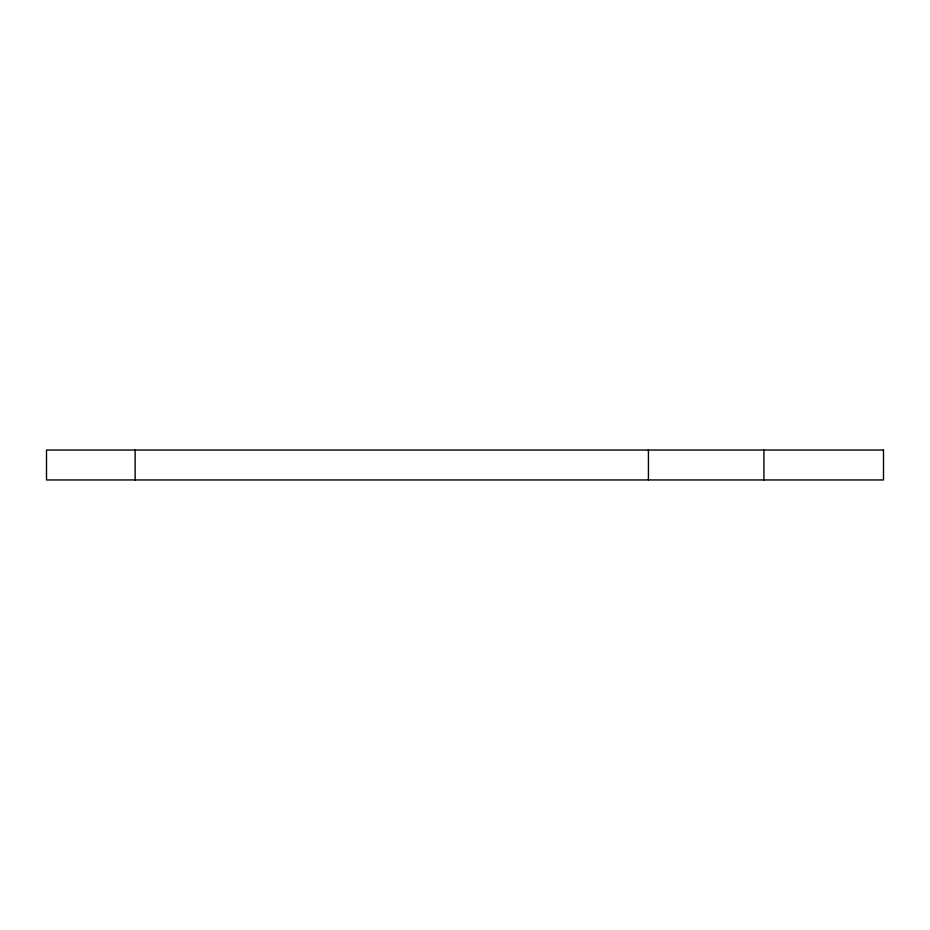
<?xml version="1.0" encoding="UTF-8"?>
<svg xmlns="http://www.w3.org/2000/svg" width="930" height="930" viewBox="0 0 930 930"><rect width="100%" height="100%" fill="white"/><g stroke="black" fill="none" stroke-linecap="round" stroke-linejoin="round"><path stroke-width="1.4" d="M763.925 450.05L763.925 479.95M648.431 450.05L648.431 479.95M135.129 450.05L135.129 479.95M883.5 450.05L46.5 450.05L46.5 479.95L883.5 479.95L883.5 450.05"/></g></svg>
